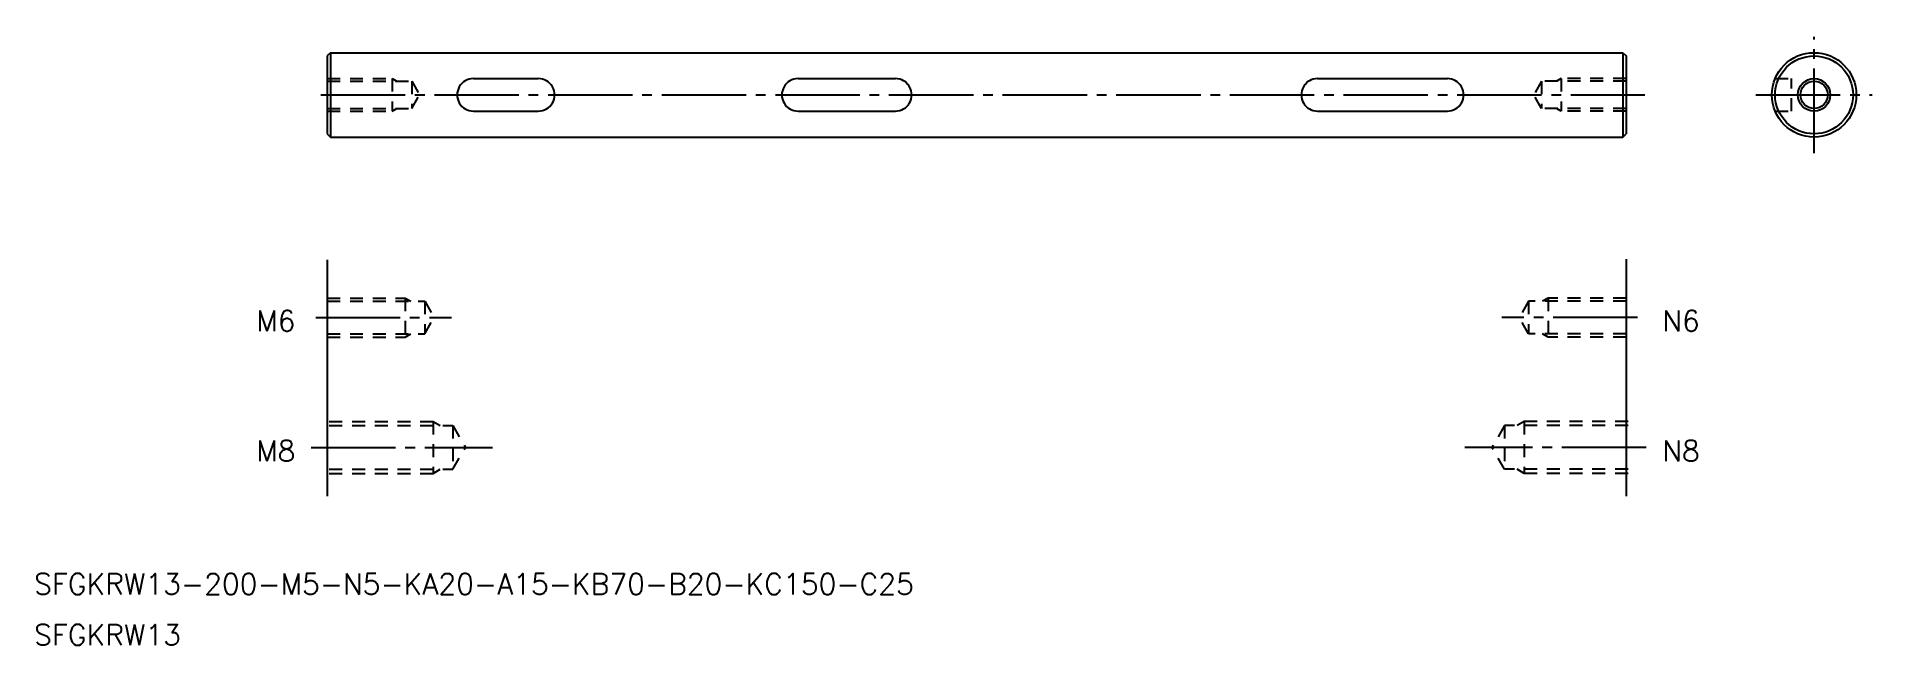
# Model space of a CAD drawing. Extents: x 38 to 321, y 127 to 221.
import ezdxf

# ---------------------------------------------------------------- set-up
doc = ezdxf.new("R2010")
doc.units = 0
doc.linetypes.add('CENTER', pattern=[17.5, 13, -1.5, 1.5, -1.5])
doc.linetypes.add('DASHED', pattern=[3.5, 2, -1.5])
doc.layers.get('0').update_dxf_attribs({"linetype": 'CONTINUOUS'})
doc.layers.add('CENTER', color=1, linetype='CENTER')
doc.styles.get("Standard").update_dxf_attribs({"font": 'txt.shx', "bigfont": '@extfont2.shx'})

msp = doc.modelspace()

# ---------------------------------------------------------------- linework, layer by layer
at = {"color": 7, "linetype": 'CONTINUOUS'}
for p, q in [((83.17, 218.08), (82.67, 217.58)), ((83.17, 218.08), (83.17, 205.08)), ((83.17, 218.08), (282.17, 218.08)), ((282.17, 218.08), (282.17, 205.08)), ((282.17, 218.08), (282.67, 217.58)), ((82.67, 217.58), (82.67, 205.58)), ((282.67, 217.58), (282.67, 205.58)), ((105.17, 214.08), (115.17, 214.08)), ((155.17, 214.08), (170.17, 214.08)), ((235.17, 214.08), (255.16, 214.08)), ((105.17, 209.08), (115.17, 209.08)), ((155.17, 209.08), (170.17, 209.08)), ((235.16, 209.08), (255.16, 209.08)), ((82.67, 205.58), (83.17, 205.08)), ((83.17, 205.08), (282.17, 205.08)), ((282.17, 205.08), (282.67, 205.58)), ((82.67, 186.2), (82.67, 149.76)), ((282.67, 186.29), (282.67, 149.76))]:
    msp.add_line(p, q, dxfattribs=at)
at = {"color": 3, "linetype": 'DASHED'}
for p, q in [((82.67, 214.08), (92.67, 214.08)), ((82.67, 213.68), (95.67, 213.68)), ((92.67, 214.08), (92.67, 209.08)), ((92.67, 214.08), (93.27, 213.73)), ((95.67, 213.68), (96.88, 211.58)), ((95.67, 213.68), (95.67, 209.48)), ((269.67, 213.68), (268.45, 211.58)), ((269.67, 213.68), (269.67, 209.48)), ((282.67, 213.68), (269.67, 213.68)), ((272.67, 214.08), (272.06, 213.73)), ((272.67, 214.08), (272.67, 209.08)), ((282.67, 214.08), (272.67, 214.08)), ((305.63, 214.08), (308.13, 214.08)), ((308.13, 209.08), (308.13, 214.08)), ((82.67, 209.48), (95.67, 209.48)), ((92.67, 209.08), (93.27, 209.43)), ((95.67, 209.48), (96.88, 211.58)), ((269.67, 209.48), (268.45, 211.58)), ((282.67, 209.48), (269.67, 209.48)), ((272.67, 209.08), (272.06, 209.43)), ((82.67, 209.08), (92.67, 209.08)), ((282.67, 209.08), (272.67, 209.08)), ((305.63, 209.08), (308.13, 209.08)), ((82.67, 180.29), (94.67, 180.29)), ((82.67, 179.79), (97.67, 179.79)), ((94.67, 180.29), (94.67, 174.29)), ((94.67, 180.29), (95.53, 179.79)), ((97.67, 179.79), (99.11, 177.29)), ((97.67, 179.79), (97.67, 174.79)), ((267.67, 179.79), (266.22, 177.29)), ((282.67, 179.79), (267.67, 179.79)), ((267.67, 179.79), (267.67, 174.79)), ((270.67, 180.29), (269.8, 179.79)), ((282.67, 180.29), (270.67, 180.29)), ((270.67, 180.29), (270.67, 174.29)), ((97.67, 174.79), (99.11, 177.29)), ((267.67, 174.79), (266.22, 177.29)), ((82.67, 174.79), (97.67, 174.79)), ((82.67, 174.29), (94.67, 174.29)), ((94.67, 174.29), (95.53, 174.79)), ((282.67, 174.79), (267.67, 174.79)), ((270.67, 174.29), (269.8, 174.79)), ((282.67, 174.29), (270.67, 174.29)), ((82.98, 161.29), (98.98, 161.29)), ((98.98, 161.29), (98.98, 153.29)), ((98.98, 161.29), (100.06, 160.67)), ((266.98, 161.29), (265.9, 160.67)), ((282.98, 161.29), (266.98, 161.29)), ((266.98, 161.29), (266.98, 153.29)), ((82.98, 160.67), (101.98, 160.67)), ((101.98, 160.67), (101.98, 153.92)), ((101.98, 160.67), (103.93, 157.29)), ((263.98, 160.67), (262.03, 157.29)), ((282.98, 160.67), (263.98, 160.67)), ((263.98, 160.67), (263.98, 153.92)), ((101.98, 153.92), (103.93, 157.29)), ((263.98, 153.92), (262.03, 157.29)), ((82.98, 153.92), (101.98, 153.92)), ((82.98, 153.29), (98.98, 153.29)), ((98.98, 153.29), (100.06, 153.92)), ((282.98, 153.92), (263.98, 153.92)), ((266.98, 153.29), (265.9, 153.92)), ((282.98, 153.29), (266.98, 153.29))]:
    msp.add_line(p, q, dxfattribs=at)
at = {"color": 7, "linetype": 'CONTINUOUS'}
for radius in [6.5, 6, 2.1]:
    msp.add_circle((311.63, 211.58), radius, dxfattribs=at)
at = {"color": 3, "linetype": 'CONTINUOUS'}
msp.add_circle((311.63, 211.58), 2.5, dxfattribs=at)
at = {"color": 7, "linetype": 'CONTINUOUS'}
for centre, start, end in [((105.17, 211.58), 89.9874, 270), ((115.17, 211.58), 270, 90.0126), ((155.17, 211.58), 89.9874, 270), ((170.17, 211.58), 270, 90.0126), ((235.16, 211.58), 89.9874, 270), ((255.16, 211.58), 270, 90.0126)]:
    msp.add_arc(centre, 2.5, start, end, dxfattribs=at)
at = {"layer": 'CENTER', "color": 1, "linetype": 'CENTER'}
for p, q in [((311.63, 202.62), (311.63, 220.54)), ((81.67, 211.58), (285.55, 211.58)), ((302.67, 211.58), (320.59, 211.58)), ((80.89, 177.29), (101.81, 177.29)), ((284.45, 177.29), (263.52, 177.29)), ((80.19, 157.29), (108.09, 157.29)), ((285.77, 157.29), (257.86, 157.29))]:
    msp.add_line(p, q, dxfattribs=at)

# ---------------------------------------------------------------- texts
for s, p in [('M6', (71.73, 175.17)), ('N6', (288.27, 175.17)), ('M8', (71.73, 155.17)), ('N8', (288.27, 155.17)), ('SFGKRW13-200-M5-N5-KA20-A15-KB70-B20-KC150-C25', (37.51, 134.65)), ('SFGKRW13', (37.51, 126.81))]:
    msp.add_text(s, height=3.2).set_placement(p)

doc.saveas('drawing.dxf')
